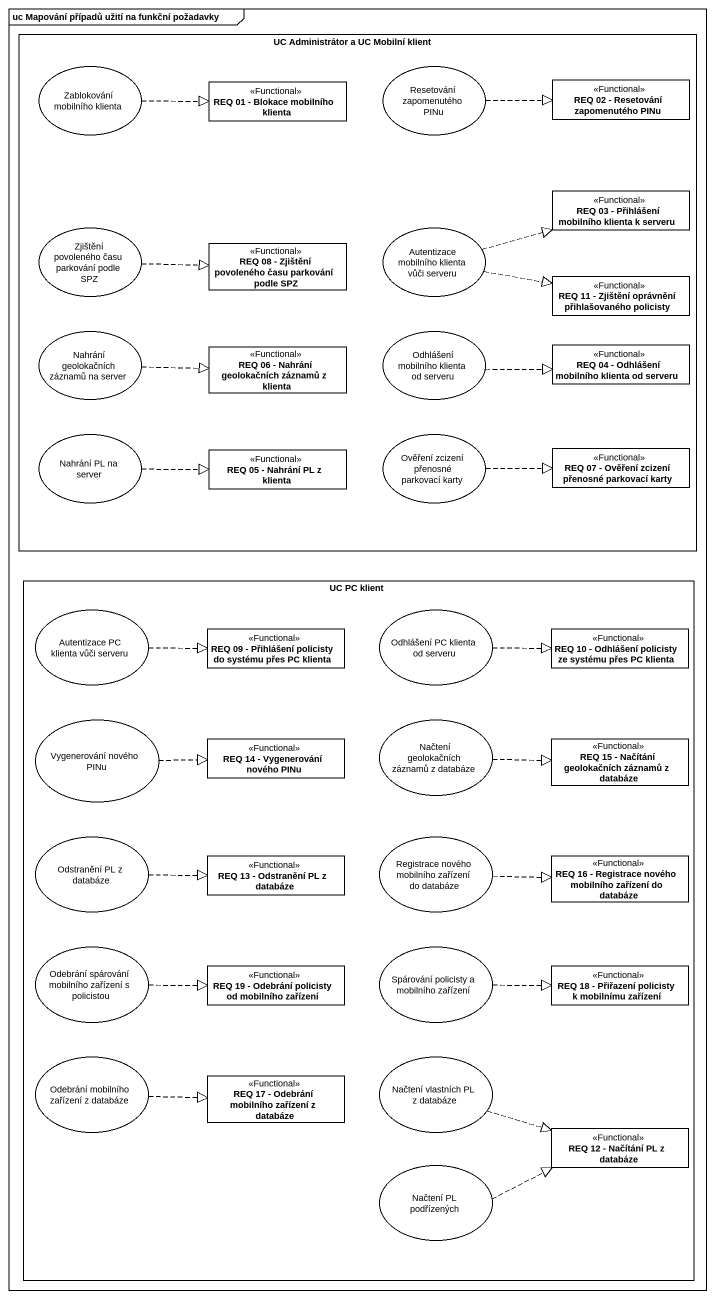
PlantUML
@startuml
mainframe uc Mapování případů užití na funkční požadavky
allowmixing
hide circle
hide empty members
rectangle "UC Administrátor a UC Mobilní klient" as UC_Administrátor_a_UC {
  usecase "Zablokování mobilního klienta" as Zablokování_mobilního
  usecase "Resetování zapomenutého PINu" as Resetování_zapomenutého_PINu
  class "REQ 01 - Blokace mobilního klienta" as REQ_01_Blokace_mobilního <<Functional>>
  class "REQ 02 - Resetování zapomenutého PINu" as REQ_02_Resetování <<Functional>>
  class "REQ 03 - Přihlášení mobilního klienta k serveru" as REQ_03_Přihlášení_mobilního <<Functional>>
  usecase "Zjištění povoleného času parkování podle SPZ" as Zjištění_povoleného_času
  class "REQ 08 - Zjištění povoleného času parkování podle SPZ" as REQ_08_Zjištění_povoleného <<Functional>>
  usecase "Autentizace mobilního klienta vůči serveru" as Autentizace_mobilního
  class "REQ 11 - Zjištění oprávnění přihlašovaného policisty" as REQ_11_Zjištění_oprávnění <<Functional>>
  usecase "Nahrání geolokačních záznamů na server" as Nahrání_geolokačních
  usecase "Odhlášení mobilního klienta od serveru" as Odhlášení_mobilního_klienta
  class "REQ 06 - Nahrání geolokačních záznamů z klienta" as REQ_06_Nahrání_geolokačních <<Functional>>
  class "REQ 04 - Odhlášení mobilního klienta od serveru" as REQ_04_Odhlášení_mobilního <<Functional>>
  usecase "Nahrání PL na server" as Nahrání_PL_na_server
  class "REQ 05 - Nahrání PL z klienta" as REQ_05_Nahrání_PL_z_klienta <<Functional>>
  usecase "Ověření zcizení přenosné parkovací karty" as Ověření_zcizení_přenosné
  class "REQ 07 - Ověření zcizení přenosné parkovací karty" as REQ_07_Ověření_zcizení <<Functional>>
}
rectangle "UC PC klient" as UC_PC_klient {
  usecase "Autentizace PC klienta vůči serveru" as Autentizace_PC_klienta_vůči
  usecase "Odhlášení PC klienta od serveru" as Odhlášení_PC_klienta_od
  class "REQ 09 - Přihlášení policisty do systému přes PC klienta" as REQ_09_Přihlášení_policisty <<Functional>>
  class "REQ 10 - Odhlášení policisty ze systému přes PC klienta" as REQ_10_Odhlášení_policisty <<Functional>>
  usecase "Vygenerování nového PINu" as Vygenerování_nového_PINu
  usecase "Načtení geolokačních záznamů z databáze" as Načtení_geolokačních
  class "REQ 14 - Vygenerování nového PINu" as REQ_14_Vygenerování_nového <<Functional>>
  class "REQ 15 - Načítání geolokačních záznamů z databáze" as REQ_15_Načítání <<Functional>>
  usecase "Odstranění PL z databáze" as Odstranění_PL_z_databáze
  usecase "Registrace nového mobilního zařízení do databáze" as Registrace_nového_mobilního
  class "REQ 13 - Odstranění PL z databáze" as REQ_13_Odstranění_PL_z <<Functional>>
  class "REQ 16 - Registrace nového mobilního zařízení do databáze" as REQ_16_Registrace_nového <<Functional>>
  usecase "Odebrání spárování mobilního zařízení s policistou" as Odebrání_spárování
  usecase "Spárování policisty a mobilního zařízení" as Spárování_policisty_a
  class "REQ 19 - Odebrání policisty od mobilního zařízení" as REQ_19_Odebrání_policisty <<Functional>>
  class "REQ 18 - Přiřazení policisty k mobilnímu zařízení" as REQ_18_Přiřazení_policisty <<Functional>>
  usecase "Odebrání mobilního zařízení z databáze" as Odebrání_mobilního_zařízení
  class "REQ 17 - Odebrání mobilního zařízení z databáze" as REQ_17_Odebrání_mobilního <<Functional>>
  usecase "Načtení vlastních PL z databáze" as Načtení_vlastních_PL_z
  class "REQ 12 - Načítání PL z databáze" as REQ_12_Načítání_PL_z <<Functional>>
  usecase "Načtení PL podřízených" as Načtení_PL_podřízených
}
Zablokování_mobilního .right.|> REQ_01_Blokace_mobilního
Resetování_zapomenutého_PINu .right.|> REQ_02_Resetování
Zjištění_povoleného_času .right.|> REQ_08_Zjištění_povoleného
Autentizace_mobilního .right.|> REQ_03_Přihlášení_mobilního
Autentizace_mobilního .right.|> REQ_11_Zjištění_oprávnění
Nahrání_geolokačních .right.|> REQ_06_Nahrání_geolokačních
Odhlášení_mobilního_klienta .right.|> REQ_04_Odhlášení_mobilního
Nahrání_PL_na_server .right.|> REQ_05_Nahrání_PL_z_klienta
Ověření_zcizení_přenosné .right.|> REQ_07_Ověření_zcizení
Autentizace_PC_klienta_vůči .right.|> REQ_09_Přihlášení_policisty
Odhlášení_PC_klienta_od .right.|> REQ_10_Odhlášení_policisty
Vygenerování_nového_PINu .right.|> REQ_14_Vygenerování_nového
Načtení_geolokačních .right.|> REQ_15_Načítání
Odstranění_PL_z_databáze .right.|> REQ_13_Odstranění_PL_z
Registrace_nového_mobilního .right.|> REQ_16_Registrace_nového
Odebrání_spárování .right.|> REQ_19_Odebrání_policisty
Spárování_policisty_a .right.|> REQ_18_Přiřazení_policisty
Odebrání_mobilního_zařízení .right.|> REQ_17_Odebrání_mobilního
Načtení_vlastních_PL_z .right.|> REQ_12_Načítání_PL_z
Načtení_PL_podřízených .right.|> REQ_12_Načítání_PL_z
@enduml
